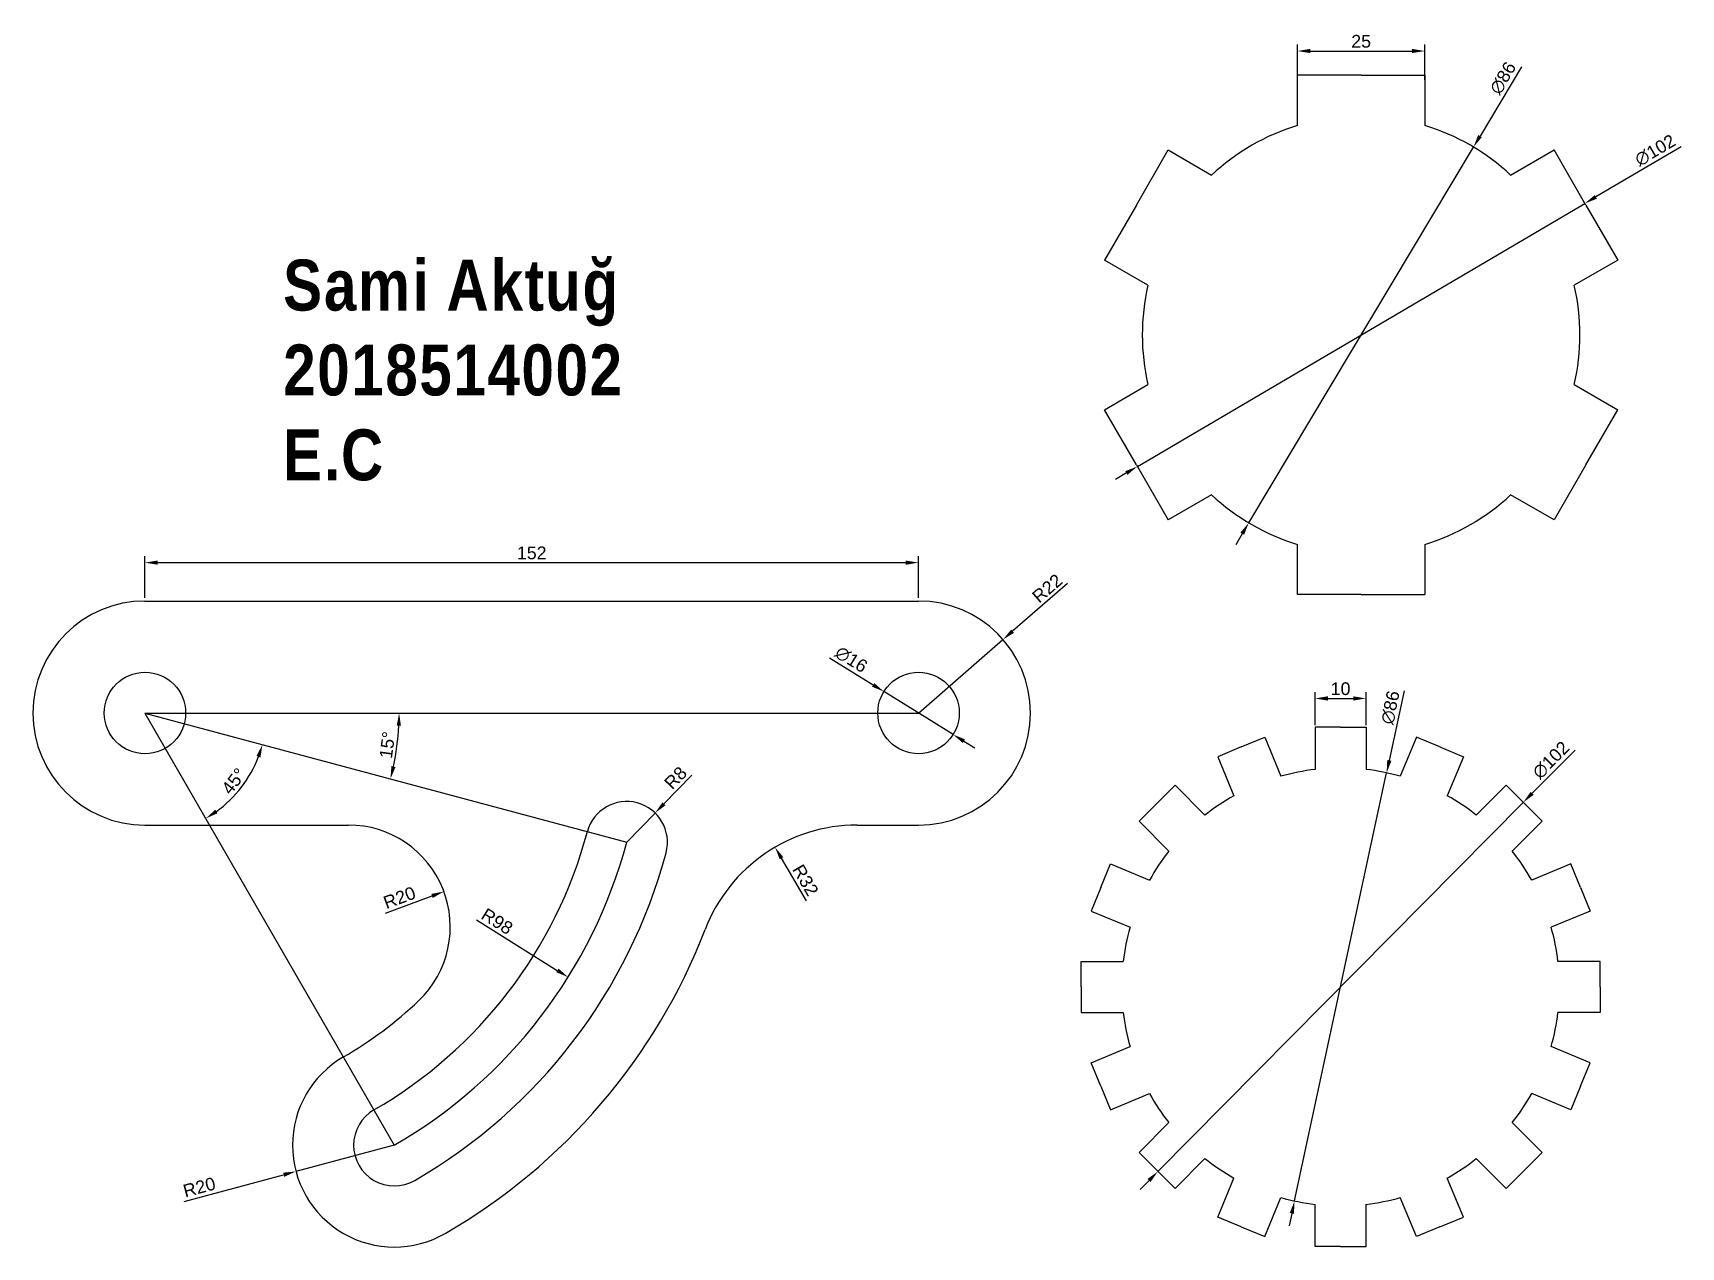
# Model space of a CAD drawing. Header units: millimetres. Extents: x 1 to 325, y 4 to 243.
import ezdxf

# ---------------------------------------------------------------- set-up
doc = ezdxf.new("R2010")
doc.units = ezdxf.units.MM
doc.styles.get("Standard").update_dxf_attribs({"font": 'arial.ttf'})
doc.dimstyles.new('ISO-25', dxfattribs={"dimtxt": 2.5, "dimasz": 2.5, "dimexe": 1.25, "dimexo": 0.625, "dimtad": 1, "dimtxsty": 'Standard', "dimcen": 2.5, "dimadec": 0, "dimazin": 0, "dimtfac": 1, "dimtmove": 0, "dimatfit": 3, "dimfxl": 1, "dimarcsym": 0})

# ---------------------------------------------------------------- blocks, each defined once
blk = doc.blocks.new('*U14')
for p, q in [((0, 4.93), (-12.5, 4.93)), ((-12.5, -4.93), (-12.5, 4.93)), ((0, 4.93), (12.5, 4.93)), ((12.5, 4.93), (12.5, -4.93))]:
    blk.add_line(p, q)
blk = doc.blocks.new('*U15')
at = {"color": 0, "linetype": 'ByBlock', "lineweight": -2, "transparency": 16777216}
blk.add_blockref('*U14', (100, 146.07), dxfattribs=at)
for p, rotation in [((60.1, 123.04), 60.00000000000001), ((139.9, 123.04), 299.9999999999999), ((60.1, 76.96), 120), ((139.9, 76.96), 240), ((100, 53.93), 180)]:
    blk.add_blockref('*U14', p, dxfattribs=dict(at, rotation=rotation))
blk = doc.blocks.new('*U16')
for p, q in [((0, 4.15), (-5, 4.15)), ((-5, 4.15), (-5, -4.15)), ((0, 4.15), (5, 4.15)), ((5, 4.15), (5, -4.15))]:
    blk.add_line(p, q)
blk = doc.blocks.new('*U17')
at = {"color": 0, "linetype": 'ByBlock', "lineweight": -2, "transparency": 16777216}
for p, rotation in [((82.07, 143.29), 22.49999999999999), ((117.93, 143.29), 337.5000000000001), ((66.87, 133.13), 45.00000000000001), ((133.13, 133.13), 315), ((56.71, 117.93), 67.49999999999997), ((143.29, 117.93), 292.4999999999999), ((53.15, 100), 90), ((146.85, 100), 270), ((56.71, 82.07), 112.5), ((143.29, 82.07), 247.5), ((66.87, 66.87), 135), ((133.13, 66.87), 225), ((82.07, 56.71), 157.5), ((117.93, 56.71), 202.4999999999999), ((100, 53.15), 180)]:
    blk.add_blockref('*U16', p, dxfattribs=dict(at, rotation=rotation))
blk.add_blockref('*U16', (100, 146.85), dxfattribs=at)
blk = doc.blocks.new('*D18')
at = {"color": 0, "lineweight": -2, "transparency": 16777216}
for p, q in [((249.42, 233.54), (249.42, 240.48)), ((274.42, 233.54), (274.42, 240.48)), ((251.92, 239.23), (271.92, 239.23))]:
    blk.add_line(p, q, dxfattribs=at)
at = {"color": 0, "transparency": 16777216}
for points in [[(251.92, 239.65), (251.92, 238.82), (249.42, 239.23)], [(271.92, 239.65), (271.92, 238.82), (274.42, 239.23)]]:
    blk.add_solid(points, dxfattribs=at)
at = {"layer": 'Defpoints', "color": 0, "transparency": 16777216}
for p in [(274.42, 239.23), (249.42, 232.92), (274.42, 232.92)]:
    blk.add_point(p, dxfattribs=at)
at = {"color": 0, "transparency": 16777216, "insert": (261.92, 241.13), "char_height": 2.5, "attachment_point": 5}
blk.add_mtext('25', dxfattribs=at)
blk = doc.blocks.new('*D19')
at = {"color": 0, "lineweight": -2, "transparency": 16777216}
for p, q in [((293.42, 236.14), (285.28, 222.52)), ((239.84, 146.57), (283.99, 220.37)), ((238.56, 144.42), (237.28, 142.28))]:
    blk.add_line(p, q, dxfattribs=at)
at = {"color": 0, "transparency": 16777216}
for points in [[(284.92, 222.73), (285.63, 222.3), (283.99, 220.37)], [(238.2, 144.64), (238.92, 144.21), (239.84, 146.57)]]:
    blk.add_solid(points, dxfattribs=at)
at = {"layer": 'Defpoints', "color": 0, "transparency": 16777216}
for p in [(283.99, 220.37), (239.84, 146.57)]:
    blk.add_point(p, dxfattribs=at)
at = {"color": 0, "transparency": 16777216, "insert": (289.79, 233.91), "char_height": 2.5, "attachment_point": 5, "rotation": 59.1117}
blk.add_mtext('∅86', dxfattribs=at)
blk = doc.blocks.new('*D20')
at = {"color": 0, "lineweight": -2, "transparency": 16777216}
for p, q in [((324.78, 220.42), (308.04, 210.58)), ((217.95, 157.63), (305.89, 209.31)), ((215.8, 156.36), (213.64, 155.09))]:
    blk.add_line(p, q, dxfattribs=at)
at = {"color": 0, "transparency": 16777216}
for points in [[(307.83, 210.94), (308.25, 210.22), (305.89, 209.31)], [(215.58, 156.72), (216.01, 156), (217.95, 157.63)]]:
    blk.add_solid(points, dxfattribs=at)
at = {"layer": 'Defpoints', "color": 0, "transparency": 16777216}
for p in [(305.89, 209.31), (217.95, 157.63)]:
    blk.add_point(p, dxfattribs=at)
at = {"color": 0, "transparency": 16777216, "insert": (319.7, 219.72), "char_height": 2.5, "attachment_point": 5, "rotation": 30.4459}
blk.add_mtext('∅102', dxfattribs=at)
blk = doc.blocks.new('*D21')
at = {"color": 0, "lineweight": -2, "transparency": 16777216}
for p, q in [((252.88, 106.81), (252.88, 113.33)), ((255.38, 112.08), (260.38, 112.08)), ((262.88, 106.81), (262.88, 113.33))]:
    blk.add_line(p, q, dxfattribs=at)
at = {"color": 0, "transparency": 16777216}
for points in [[(255.38, 112.5), (255.38, 111.66), (252.88, 112.08)], [(260.38, 112.5), (260.38, 111.66), (262.88, 112.08)]]:
    blk.add_solid(points, dxfattribs=at)
at = {"layer": 'Defpoints', "color": 0, "transparency": 16777216}
for p in [(262.88, 112.08), (252.88, 106.18), (262.88, 106.18)]:
    blk.add_point(p, dxfattribs=at)
at = {"color": 0, "transparency": 16777216, "insert": (257.88, 113.98), "char_height": 2.5, "attachment_point": 5}
blk.add_mtext('10', dxfattribs=at)
blk = doc.blocks.new('*D22')
at = {"color": 0, "lineweight": -2, "transparency": 16777216}
for p, q in [((270.4, 113.58), (267.46, 99.91)), ((248.83, 13.39), (266.93, 97.47)), ((248.31, 10.95), (247.78, 8.51))]:
    blk.add_line(p, q, dxfattribs=at)
at = {"color": 0, "transparency": 16777216}
for points in [[(267.05, 100), (267.87, 99.82), (266.93, 97.47)], [(247.9, 11.04), (248.72, 10.86), (248.83, 13.39)]]:
    blk.add_solid(points, dxfattribs=at)
at = {"layer": 'Defpoints', "color": 0, "transparency": 16777216}
for p in [(266.93, 97.47), (248.83, 13.39)]:
    blk.add_point(p, dxfattribs=at)
at = {"color": 0, "transparency": 16777216, "insert": (267.68, 110.3), "char_height": 2.5, "attachment_point": 5, "rotation": 77.8499}
blk.add_mtext('∅86', dxfattribs=at)
blk = doc.blocks.new('*D23')
at = {"color": 0, "lineweight": -2, "transparency": 16777216}
for p, q in [((303.95, 101.95), (295.53, 93.45)), ((222, 19.19), (293.77, 91.67)), ((220.24, 17.41), (218.48, 15.64))]:
    blk.add_line(p, q, dxfattribs=at)
at = {"color": 0, "transparency": 16777216}
for points in [[(295.23, 93.74), (295.82, 93.15), (293.77, 91.67)], [(219.95, 17.71), (220.54, 17.12), (222, 19.19)]]:
    blk.add_solid(points, dxfattribs=at)
at = {"layer": 'Defpoints', "color": 0, "transparency": 16777216}
for p in [(293.77, 91.67), (222, 19.19)]:
    blk.add_point(p, dxfattribs=at)
at = {"color": 0, "transparency": 16777216, "insert": (299.22, 99.97), "char_height": 2.5, "attachment_point": 5, "rotation": 45.2832}
blk.add_mtext('∅102', dxfattribs=at)
blk = doc.blocks.new('*D27')
at = {"color": 0, "lineweight": -2, "transparency": 16777216}
for p, q in [((22.95, 131.84), (22.95, 140)), ((174.95, 131.84), (174.95, 140)), ((25.45, 138.75), (172.45, 138.75))]:
    blk.add_line(p, q, dxfattribs=at)
at = {"color": 0, "transparency": 16777216}
for points in [[(25.45, 139.17), (25.45, 138.34), (22.95, 138.75)], [(172.45, 139.17), (172.45, 138.34), (174.95, 138.75)]]:
    blk.add_solid(points, dxfattribs=at)
at = {"layer": 'Defpoints', "color": 0, "transparency": 16777216}
for p in [(174.95, 138.75), (22.95, 131.21), (174.95, 131.21)]:
    blk.add_point(p, dxfattribs=at)
at = {"color": 0, "transparency": 16777216, "insert": (98.95, 140.65), "char_height": 2.5, "attachment_point": 5}
blk.add_mtext('152', dxfattribs=at)
blk = doc.blocks.new('*D28')
at = {"color": 0, "lineweight": -2, "transparency": 16777216}
for p, q in [((157.49, 120.04), (166.03, 114.74)), ((181.75, 104.99), (168.15, 113.43)), ((183.88, 103.68), (186, 102.36))]:
    blk.add_line(p, q, dxfattribs=at)
at = {"color": 0, "transparency": 16777216}
for points in [[(166.25, 115.1), (165.81, 114.39), (168.15, 113.43)], [(184.1, 104.03), (183.66, 103.32), (181.75, 104.99)]]:
    blk.add_solid(points, dxfattribs=at)
at = {"layer": 'Defpoints', "color": 0, "transparency": 16777216}
for p in [(168.15, 113.43), (181.75, 104.99)]:
    blk.add_point(p, dxfattribs=at)
at = {"color": 0, "transparency": 16777216, "insert": (161.73, 119.73), "char_height": 2.5, "attachment_point": 5, "rotation": 328.1954}
blk.add_mtext('∅16', dxfattribs=at)
blk = doc.blocks.new('*D29')
at = {"color": 0, "lineweight": -2, "transparency": 16777216}
for p, q in [((204.2, 134.65), (193.44, 125.29)), ((174.95, 109.21), (191.55, 123.65))]:
    blk.add_line(p, q, dxfattribs=at)
at = {"color": 0, "transparency": 16777216}
blk.add_solid([(193.17, 125.6), (193.71, 124.97), (191.55, 123.65)], dxfattribs=at)
at = {"layer": 'Defpoints', "color": 0, "transparency": 16777216}
for p in [(191.55, 123.65), (174.95, 109.21)]:
    blk.add_point(p, dxfattribs=at)
at = {"color": 0, "transparency": 16777216, "insert": (200.25, 133.71), "char_height": 2.5, "attachment_point": 5, "rotation": 41.0125}
blk.add_mtext('R22', dxfattribs=at)
blk = doc.blocks.new('*D30')
at = {"color": 0, "lineweight": -2, "transparency": 16777216}
blk.add_line((70.25, 69.92), (79.36, 73.29), dxfattribs=at)
at = {"color": 0, "transparency": 16777216}
blk.add_solid([(79.22, 73.68), (79.51, 72.9), (81.71, 74.16)], dxfattribs=at)
at = {"layer": 'Defpoints', "color": 0, "transparency": 16777216}
for p in [(81.71, 74.16), (62.95, 67.21)]:
    blk.add_point(p, dxfattribs=at)
at = {"color": 0, "transparency": 16777216, "insert": (72.97, 72.95), "char_height": 2.5, "attachment_point": 5, "rotation": 20.3295}
blk.add_mtext('R20', dxfattribs=at)
blk = doc.blocks.new('*D31')
at = {"color": 0, "lineweight": -2, "transparency": 16777216}
for p, q in [((71.95, 24.34), (52.63, 19.18)), ((30.64, 13.31), (50.21, 18.54))]:
    blk.add_line(p, q, dxfattribs=at)
at = {"color": 0, "transparency": 16777216}
blk.add_solid([(50.11, 18.94), (50.32, 18.13), (52.63, 19.18)], dxfattribs=at)
at = {"layer": 'Defpoints', "color": 0, "transparency": 16777216}
for p in [(71.95, 24.34), (52.63, 19.18)]:
    blk.add_point(p, dxfattribs=at)
at = {"color": 0, "transparency": 16777216, "insert": (33.64, 16.08), "char_height": 2.5, "attachment_point": 5, "rotation": 14.9479}
blk.add_mtext('R20', dxfattribs=at)
blk = doc.blocks.new('*D32')
at = {"color": 0, "lineweight": -2, "transparency": 16777216}
blk.add_line((88.07, 68.6), (103.98, 58.67), dxfattribs=at)
at = {"color": 0, "transparency": 16777216}
blk.add_solid([(104.2, 59.03), (103.76, 58.32), (106.1, 57.35)], dxfattribs=at)
at = {"layer": 'Defpoints', "color": 0, "transparency": 16777216}
for p in [(22.95, 109.21), (106.1, 57.35)]:
    blk.add_point(p, dxfattribs=at)
at = {"color": 0, "transparency": 16777216, "insert": (92.15, 68.3), "char_height": 2.5, "attachment_point": 5, "rotation": 328.0484}
blk.add_mtext('R98', dxfattribs=at)
blk = doc.blocks.new('*D33')
at = {"color": 0, "lineweight": -2, "transparency": 16777216}
for p, q in [((130.43, 97.04), (124.93, 91.38)), ((117.61, 83.85), (123.19, 89.58))]:
    blk.add_line(p, q, dxfattribs=at)
at = {"color": 0, "transparency": 16777216}
blk.add_solid([(124.63, 91.67), (125.23, 91.09), (123.19, 89.58)], dxfattribs=at)
at = {"layer": 'Defpoints', "color": 0, "transparency": 16777216}
for p in [(123.19, 89.58), (117.61, 83.85)]:
    blk.add_point(p, dxfattribs=at)
at = {"color": 0, "transparency": 16777216, "insert": (127.23, 96.47), "char_height": 2.5, "attachment_point": 5, "rotation": 45.8153}
blk.add_mtext('R8', dxfattribs=at)
blk = doc.blocks.new('*D34')
at = {"color": 0, "lineweight": -2, "transparency": 16777216}
blk.add_line((152.92, 72.31), (148.03, 80.69), dxfattribs=at)
at = {"color": 0, "transparency": 16777216}
blk.add_solid([(148.39, 80.9), (147.67, 80.48), (146.77, 82.85)], dxfattribs=at)
at = {"layer": 'Defpoints', "color": 0, "transparency": 16777216}
for p in [(146.77, 82.85), (162.89, 55.21)]:
    blk.add_point(p, dxfattribs=at)
at = {"color": 0, "transparency": 16777216, "insert": (152.74, 76.38), "char_height": 2.5, "attachment_point": 5, "rotation": 300.2625}
blk.add_mtext('R32', dxfattribs=at)
blk = doc.blocks.new('*D35')
at = {"color": 0, "lineweight": -2, "transparency": 16777216}
blk.add_arc((22.95, 109.21), 49.95, 347.8678, 357.1322, dxfattribs=at)
at = {"color": 0, "transparency": 16777216}
for points in [[(72.43, 106.72), (73.26, 106.7), (72.9, 109.21)], [(72.19, 98.61), (71.38, 98.81), (71.2, 96.28)]]:
    blk.add_solid(points, dxfattribs=at)
at = {"layer": 'Defpoints', "color": 0, "transparency": 16777216}
for p in [(22.95, 109.21), (22.95, 109.21), (174.95, 109.21), (72.15, 100.54), (117.61, 83.85)]:
    blk.add_point(p, dxfattribs=at)
at = {"color": 0, "transparency": 16777216, "insert": (70.59, 102.94), "char_height": 2.5, "attachment_point": 5, "rotation": 82.5}
blk.add_mtext('15°', dxfattribs=at)
blk = doc.blocks.new('*D36')
at = {"color": 0, "lineweight": -2, "transparency": 16777216}
blk.add_arc((22.95, 109.21), 23.9, 305.9964, 339.0036, dxfattribs=at)
at = {"color": 0, "transparency": 16777216}
for points in [[(44.87, 100.78), (45.66, 100.52), (46.04, 103.03)], [(37.22, 89.53), (36.77, 90.22), (34.9, 88.51)]]:
    blk.add_solid(points, dxfattribs=at)
at = {"layer": 'Defpoints', "color": 0, "transparency": 16777216}
for p in [(22.95, 109.21), (22.95, 109.21), (39.85, 92.31), (117.61, 83.85), (71.95, 24.34)]:
    blk.add_point(p, dxfattribs=at)
at = {"color": 0, "transparency": 16777216, "insert": (40.41, 95.82), "char_height": 2.5, "attachment_point": 5, "rotation": 52.5}
blk.add_mtext('45°', dxfattribs=at)

msp = doc.modelspace()

# ---------------------------------------------------------------- linework, layer by layer
at = {"color": 255}
for p, q in [((22.952, 131.211), (174.952, 131.211)), ((22.952, 87.211), (62.952, 87.211)), ((162.895, 87.211), (174.952, 87.211))]:
    msp.add_line(p, q, dxfattribs=at)
at = {"color": 9}
for q in [(174.952, 109.211), (117.613, 83.846), (71.952, 24.34)]:
    msp.add_line((22.952, 109.211), q, dxfattribs=at)
at = {"color": 255}
for centre in [(22.952, 109.211), (174.952, 109.211)]:
    msp.add_circle(centre, 8, dxfattribs=at)
for centre, start, end in [((261.919, 183.471), 106.89973, 133.10027), ((261.919, 183.471), 46.89973, 73.10027), ((261.919, 183.471), 166.89973, 193.10027), ((261.919, 183.471), 346.89973, 13.10027), ((261.919, 183.471), 226.89973, 253.10027), ((261.919, 183.471), 286.89973, 313.10027), ((257.885, 55.43), 96.67741, 105.82259), ((257.885, 55.43), 74.17741, 83.32259), ((257.885, 55.43), 119.17741, 128.32259), ((257.885, 55.43), 51.67741, 60.82259), ((257.885, 55.43), 141.67741, 150.82259), ((257.885, 55.43), 29.17741, 38.32259), ((257.885, 55.43), 164.17741, 173.32259), ((257.885, 55.43), 6.67741, 15.82259), ((257.885, 55.43), 186.67741, 195.82259), ((257.885, 55.43), 344.17741, 353.32259), ((257.885, 55.43), 209.17741, 218.32259), ((257.885, 55.43), 321.67741, 330.82259), ((257.885, 55.43), 231.67741, 240.82259), ((257.885, 55.43), 299.17741, 308.32259), ((257.885, 55.43), 254.17741, 263.32259), ((257.885, 55.43), 276.67741, 285.82259)]:
    msp.add_arc(centre, 43, start, end)
for centre, radius, start, end in [((22.952, 109.211), 22, 90, 270), ((174.952, 109.211), 22, 270, 90), ((117.613, 83.846), 8, 345, 165), ((62.952, 67.211), 20, 313.60282, 90), ((22.952, 109.211), 90, 300, 345), ((162.895, 55.211), 32, 90, 158.8998), ((22.952, 109.211), 98, 300, 345), ((22.952, 109.211), 106, 300, 345), ((22.952, 109.211), 118, 300, 338.8998), ((22.952, 109.211), 78, 300, 313.60282), ((71.952, 24.34), 20, 120, 300), ((71.952, 24.34), 8, 120, 300)]:
    msp.add_arc(centre, radius, start, end, dxfattribs=at)

# ---------------------------------------------------------------- block references
for name, p in [('*U15', (161.919, 83.471)), ('*U17', (157.885, -44.57))]:
    msp.add_blockref(name, p)

# ---------------------------------------------------------------- texts
at = {"color": 0, "insert": (50.119, 198.259), "char_height": 10, "attachment_point": 1}
msp.add_mtext_dynamic_manual_height_columns('{\\fBahnschrift Condensed|b1|i0|c162|p34;\\T1.05;Sami Aktuğ 2018514002 E.C}', width=79.11162, gutter_width=12.5, heights=[0], dxfattribs=at)

# ---------------------------------------------------------------- dimensions: what is measured, and where the dimension line sits
at = {"color": 92}
for base, p1, p2, picture, middle in [((274.419, 239.232), (249.419, 232.916), (274.419, 232.916), '*D18', (261.919, 241.134)), ((174.952, 138.753), (22.952, 131.211), (174.952, 131.211), '*D27', (98.952, 140.655)), ((262.885, 112.08), (252.885, 106.185), (262.885, 106.185), '*D21', (257.885, 113.982))]:
    dim = msp.add_linear_dim(base=base, p1=p1, p2=p2, dimstyle='ISO-25', dxfattribs=at)
    dim.commit()
    dim.dimension.update_dxf_attribs({"geometry": picture, "text_midpoint": middle})
at = {"color": 150}
for p1, p2, picture, middle in [((239.844, 146.57), (283.993, 220.372), '*D19', (291.485, 232.896)), ((217.951, 157.628), (305.886, 209.314), '*D20', (320.695, 218.018)), ((248.834, 13.394), (266.935, 97.467), '*D22', (269.609, 109.887))]:
    dim = msp.add_diameter_dim_2p(p1=p1, p2=p2, dimstyle='ISO-25', dxfattribs=at)
    dim.commit()
    dim.dimension.update_dxf_attribs({"geometry": picture, "text_midpoint": middle, "dimtype": 163})
at = {"color": 2}
for center, mpoint, picture, middle in [((174.952, 109.211), (191.553, 123.648), '*D29', (201.486, 132.287)), ((22.952, 109.211), (106.105, 57.349), '*D32', (91.139, 66.683)), ((117.613, 83.846), (123.189, 89.583), '*D33', (128.592, 95.142)), ((162.895, 55.211), (146.768, 82.85), '*D34', (151.102, 75.423)), ((62.952, 67.211), (81.706, 74.159), '*D30', (73.635, 71.169)), ((71.952, 24.34), (52.629, 19.181), '*D31', (34.13, 14.243))]:
    dim = msp.add_radius_dim(center=center, mpoint=mpoint, dimstyle='ISO-25', dxfattribs=at)
    dim.commit()
    dim.dimension.update_dxf_attribs({"geometry": picture, "text_midpoint": middle, "dimtype": 164})
at = {"color": 150}
for p1, p2, picture, middle in [((181.751, 104.995), (168.153, 113.427), '*D28', (161.735, 119.727)), ((222.001, 19.19), (293.768, 91.671), '*D23', (299.216, 99.975))]:
    dim = msp.add_diameter_dim_2p(p1=p1, p2=p2, dimstyle='ISO-25', dxfattribs=at)
    dim.commit()
    dim.dimension.update_dxf_attribs({"geometry": picture, "text_midpoint": middle})
at = {"color": 4}
for base, line1, line2, picture, middle in [((72.146, 100.537), ((22.952, 109.211), (117.613, 83.846)), ((22.952, 109.211), (174.952, 109.211)), '*D35', (70.592, 102.939)), ((39.851, 92.312), ((22.952, 109.211), (71.952, 24.34)), ((22.952, 109.211), (117.613, 83.846)), '*D36', (40.408, 95.817))]:
    dim = msp.add_angular_dim_2l(base=base, line1=line1, line2=line2, dimstyle='ISO-25', dxfattribs=at)
    dim.commit()
    dim.dimension.update_dxf_attribs({"geometry": picture, "text_midpoint": middle})

doc.saveas('drawing.dxf')
